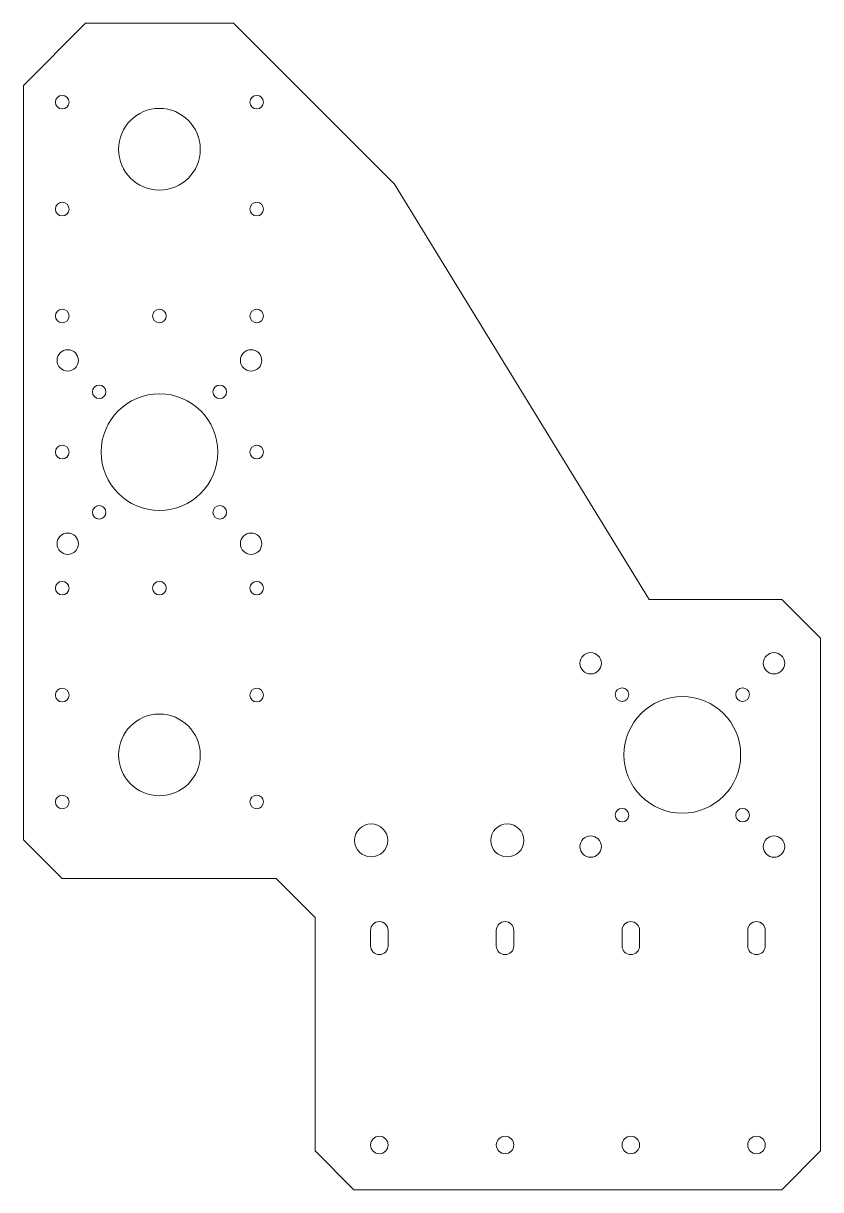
# Model space of a CAD drawing. Header units: millimetres. Extents: x 194 to 400, y 60 to 360.
import ezdxf

# ---------------------------------------------------------------- set-up
doc = ezdxf.new("R2010")
doc.units = ezdxf.units.MM
doc.layers.add('SLD-0', color=179, linetype='Continuous')

msp = doc.modelspace()

# ---------------------------------------------------------------- linework, layer by layer
at = {"layer": 'SLD-0', "color": 179, "linetype": 'Continuous', "lineweight": 15}
for p, q in [((210.5, 360), (194.5, 344)), ((210.5, 360), (248.5, 360)), ((289.91, 318.59), (248.5, 360)), ((194.5, 150), (194.5, 344)), ((289.91, 318.59), (355.42, 211.83)), ((389.5, 211.83), (355.42, 211.83)), ((399.5, 201.83), (389.5, 211.83)), ((399.5, 201.83), (399.5, 70)), ((194.5, 150), (204.5, 140)), ((259.5, 140), (204.5, 140)), ((259.5, 140), (269.5, 130)), ((269.5, 70), (269.5, 130)), ((283.79, 126.7), (283.79, 122.7)), ((288.29, 122.7), (288.29, 126.7)), ((316.11, 126.7), (316.11, 122.7)), ((320.61, 122.7), (320.61, 126.7)), ((348.43, 126.7), (348.43, 122.7)), ((352.93, 122.7), (352.93, 126.7)), ((380.75, 126.7), (380.75, 122.7)), ((385.25, 122.7), (385.25, 126.7)), ((269.5, 70), (279.5, 60)), ((389.5, 60), (399.5, 70)), ((389.5, 60), (279.5, 60))]:
    msp.add_line(p, q, dxfattribs=at)
for centre, radius in [((204.5, 339.72), 1.75), ((254.5, 339.72), 1.75), ((229.5, 327.61), 10.5), ((204.5, 312.22), 1.75), ((254.5, 312.22), 1.75), ((204.5, 284.72), 1.75), ((229.5, 284.72), 1.75), ((254.5, 284.72), 1.75), ((205.93, 273.29), 2.75), ((253.07, 273.29), 2.75), ((214, 265.22), 1.75), ((229.5, 249.72), 15), ((245, 265.22), 1.75), ((204.5, 249.72), 1.75), ((254.5, 249.72), 1.75), ((214, 234.22), 1.75), ((245, 234.22), 1.75), ((205.93, 226.15), 2.75), ((253.07, 226.15), 2.75), ((204.5, 214.72), 1.75), ((229.5, 214.72), 1.75), ((254.5, 214.72), 1.75), ((340.36, 195.4), 2.75), ((387.5, 195.4), 2.75), ((348.43, 187.33), 1.75), ((379.43, 187.33), 1.75), ((204.5, 187.22), 1.75), ((254.5, 187.22), 1.75), ((363.93, 171.83), 15), ((229.5, 171.83), 10.5), ((204.5, 159.72), 1.75), ((254.5, 159.72), 1.75), ((348.43, 156.33), 1.75), ((379.43, 156.33), 1.75), ((283.93, 149.83), 4.25), ((318.93, 149.83), 4.25), ((340.36, 148.26), 2.75), ((387.5, 148.26), 2.75), ((286.04, 71.5), 2.25), ((318.36, 71.5), 2.25), ((350.68, 71.5), 2.25), ((383, 71.5), 2.25)]:
    msp.add_circle(centre, radius, dxfattribs=at)
for centre, start, end in [((286.04, 126.7), 0, 180), ((318.36, 126.7), 0, 180), ((350.68, 126.7), 0, 180), ((383, 126.7), 0, 180), ((286.04, 122.7), 180, 0), ((318.36, 122.7), 180, 0), ((350.68, 122.7), 180, 0), ((383, 122.7), 180, 0)]:
    msp.add_arc(centre, 2.25, start, end, dxfattribs=at)

doc.saveas('drawing.dxf')
